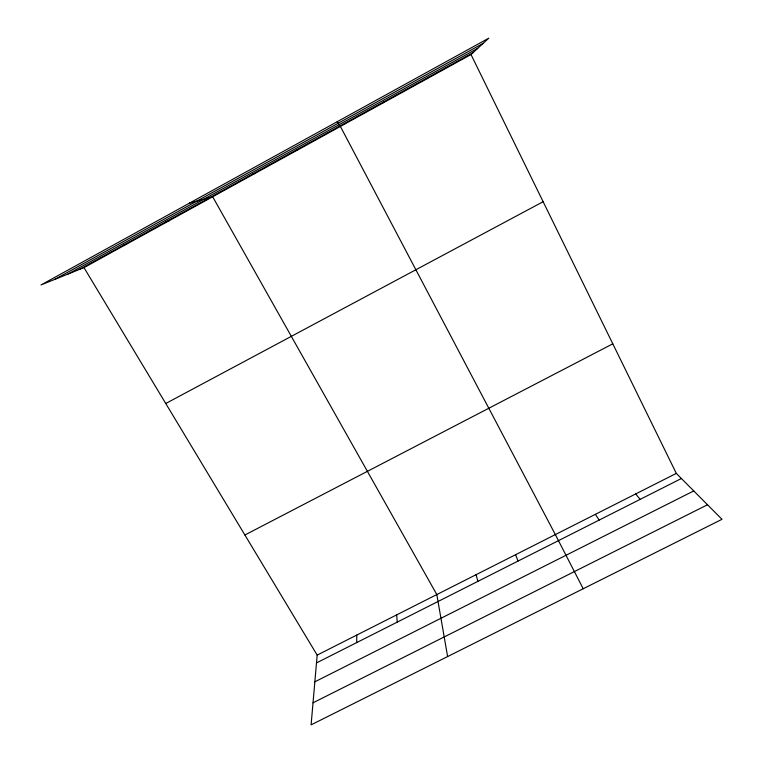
<?xml version="1.0" encoding="UTF-8"?>
<svg xmlns="http://www.w3.org/2000/svg" width="763" height="763" viewBox="0 0 763 763"><rect width="100%" height="100%" fill="white"/><g stroke="black" fill="none" stroke-linecap="round" stroke-linejoin="round"><path stroke-width="1.14" d="M356.722 642.589L356.779 635.064M83.978 267.613L317.17 655.102L311.104 724.85L721.989 519.317L676.304 473.384L471 54.535L488.825 38.15L41.011 284.952L83.978 267.613L471 54.535M383.608 102.652L384.008 101.708M427.137 78.684L428.32 77.311M54.717 279.42L483.122 43.396M67.659 274.194L477.752 48.336M79.218 269.53L472.965 52.723M165.752 403.503L543.142 201.709M244.894 534.997L612.803 343.827M317.17 655.102L676.304 473.384M316.492 662.923L681.407 478.515M314.842 681.817L693.748 490.924M313.021 702.809L707.501 504.753M122.509 245.696L126.553 244.17M166.134 221.68L169.443 220.555M189.386 203.177L212.667 196.759L436.827 594.558L447.604 656.571M253.087 173.802L254.928 173.497M296.397 149.949L297.503 150.053M635.713 493.928L640.138 499.364M337.179 121.727L340.393 126.439L555.35 534.586L583.209 588.74M595.398 514.329L599.165 520.08M515.578 554.711L518.048 561.072M476.064 574.701L477.905 581.358M396.665 614.883L397.237 622.122"/></g></svg>
